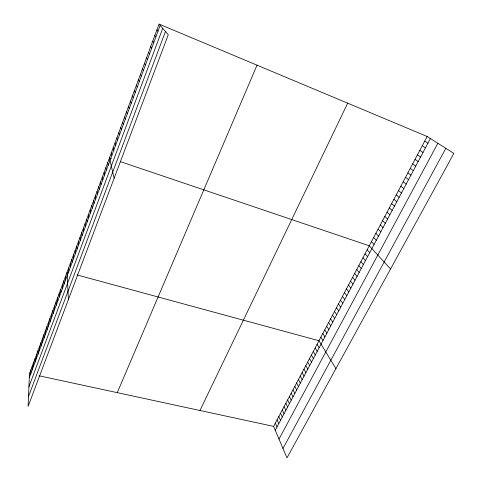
<?xml version="1.0" encoding="UTF-8"?>
<svg xmlns="http://www.w3.org/2000/svg" width="482" height="482" viewBox="0 0 482 482"><rect width="100%" height="100%" fill="white"/><g stroke="black" fill="none" stroke-linecap="round" stroke-linejoin="round"><path stroke-width="0.72" d="M48.471 326.055L48.477 322.398M46.953 330.14L46.971 326.459M45.447 334.201L45.477 330.495M43.94 338.243L43.983 334.514M42.446 342.274L42.5 338.515M40.958 346.281L41.024 342.497M39.476 350.269L39.554 346.462M38 354.24L38.096 350.402M36.536 358.192L36.638 354.33M35.072 362.127L35.186 358.247M33.613 366.043L33.746 362.139M32.167 369.941L32.306 366.013M30.728 373.821L30.878 369.869M29.456 373.713L28.119 406.344L168.26 34.734L159.06 24.1L29.456 373.713L30.83 374.008M29.294 377.689L160.169 25.377M28.92 386.781L162.717 28.324M28.516 396.517L165.465 31.499M117.265 392.655L257.02 65.166M199.964 410.495L347.685 103.172M273.613 426.383L427.16 136.49L453.881 153.421L286.983 457.9L273.613 426.383L39.078 375.785M275.258 430.251L430.414 138.551M278.994 439.072L437.849 143.262M282.982 448.465L445.826 148.317M68.51 272.619L67.076 272.228L68.39 299.551M77.072 274.945L318.976 340.744L335.924 368.616M111.396 158.614L109.438 157.951L114.138 178.25M120.476 161.681L369.272 245.784L390.553 268.962M159.06 24.1L427.16 136.49M424.714 141.112L427.938 143.208M422.28 145.709L425.473 147.841M419.852 150.288L423.021 152.451M417.442 154.843L420.581 157.042M415.038 159.379L418.147 161.609M412.652 163.892L415.731 166.151M410.272 168.381L413.327 170.676M407.905 172.851L410.929 175.177M405.549 177.304L408.543 179.659M403.199 181.732L406.175 184.124M400.867 186.142L403.814 188.564M398.542 190.529L401.464 192.981M396.228 194.897L399.12 197.379M393.927 199.247L396.794 201.759M391.631 203.573L394.475 206.115M389.348 207.881L392.167 210.453M387.076 212.17L389.872 214.773M384.817 216.436L387.582 219.069M382.563 220.69L385.311 223.347M380.328 224.919L383.045 227.606M378.093 229.131L380.786 231.848M375.876 233.324L378.545 236.066M373.664 237.493L376.309 240.271M371.465 241.651L374.086 244.452M367.157 249.778L369.73 252.634M365.049 253.761L367.597 256.641M362.952 257.719L365.477 260.629M360.861 261.666L363.368 264.6M358.777 265.594L361.265 268.552M356.71 269.504L359.168 272.487M156.945 29.812L158.03 31.143M354.644 273.402L357.084 276.409M352.589 277.277L355.011 280.307M350.547 281.139L352.945 284.193M348.51 284.983L350.89 288.061M154.843 35.487L155.897 36.873M346.48 288.808L348.835 291.917M344.461 292.622L346.799 295.749M342.455 296.418L344.769 299.569M340.449 300.196L342.744 303.371M152.746 41.139L153.782 42.573M338.46 303.961L340.732 307.161M336.472 307.709L338.726 310.926M334.496 311.444L336.725 314.686M150.661 46.754L151.673 48.242M332.526 315.162L334.737 318.421M330.568 318.861L332.761 322.145M328.616 322.548L330.785 325.85M326.669 326.218L328.82 329.543M148.595 52.339L149.583 53.882M324.735 329.869L326.868 333.219M322.807 333.508L324.922 336.882M320.885 337.135L322.982 340.527M146.534 57.894L147.498 59.485M317.072 344.341L319.126 347.775M315.174 347.92L317.21 351.372M313.288 351.486L315.306 354.957M144.486 63.419L145.425 65.058M311.402 355.035L313.408 358.53M309.534 358.572L311.517 362.084M307.667 362.096L309.631 365.627M305.811 365.603L307.757 369.152M142.449 68.914L143.371 70.607M303.955 369.098L305.883 372.664M302.118 372.574L304.028 376.165M300.28 376.038L302.172 379.647M298.454 379.491L300.328 383.118M140.425 74.379L141.322 76.12M296.629 382.925L298.491 386.576M294.815 386.353L296.659 390.016M293.014 389.763L294.833 393.445M138.406 79.813L139.286 81.603M291.212 393.155L293.02 396.855M289.423 396.541L291.212 400.259M287.64 399.909L289.411 403.645M285.862 403.265L287.615 407.013M136.406 85.218L137.256 87.055M284.091 406.603L285.826 410.375M282.325 409.935L284.049 413.719M280.572 413.249L282.277 417.051M278.819 416.55L280.512 420.37M134.412 90.592L135.243 92.478M277.078 419.84L278.753 423.678M275.343 423.118L276.999 426.974M132.43 95.942L133.237 97.876M130.453 101.262L131.243 103.238M128.495 106.552L129.26 108.577M126.543 111.818L127.29 113.885M124.603 117.054L125.326 119.162M122.675 122.259L123.38 124.416M120.753 127.441L121.44 129.64M118.843 132.592L119.506 134.833M116.939 137.713L117.59 140.003M115.053 142.817L115.68 145.142M113.174 147.89L113.776 150.257M111.3 152.933L111.89 155.349M107.643 162.802L108.191 165.29M105.853 167.622L106.389 170.152M104.076 172.417L104.588 174.99M102.305 177.195L102.805 179.804M100.545 181.943L101.021 184.594M98.792 186.673L99.256 189.354M97.051 191.378L97.491 194.095M95.316 196.053L95.743 198.813M93.586 200.711L93.996 203.506M91.869 205.35L92.261 208.176M90.158 209.959L90.538 212.821M88.459 214.55L88.821 217.448M86.766 219.117L87.109 222.051M85.079 223.66L85.41 226.624M83.404 228.185L83.717 231.185M81.735 232.686L82.03 235.716M80.072 237.162L80.355 240.229M78.421 241.621L78.686 244.717M76.777 246.055L77.03 249.188M75.144 250.471L75.373 253.634M73.511 254.864L73.734 258.057M71.89 259.238L72.095 262.461M70.282 263.588L70.468 266.841M68.673 267.92L68.848 271.203M65.486 276.517L65.63 279.867M63.901 280.789L64.034 284.163M62.329 285.037L62.443 288.441M60.756 289.266L60.865 292.701M59.196 293.478L59.286 296.942M57.647 297.665L57.72 301.16M56.099 301.834L56.159 305.359M54.562 305.986L54.611 309.534M53.026 310.119L53.062 313.692M51.502 314.234L51.526 317.837M49.983 318.325L49.995 321.952"/></g></svg>
